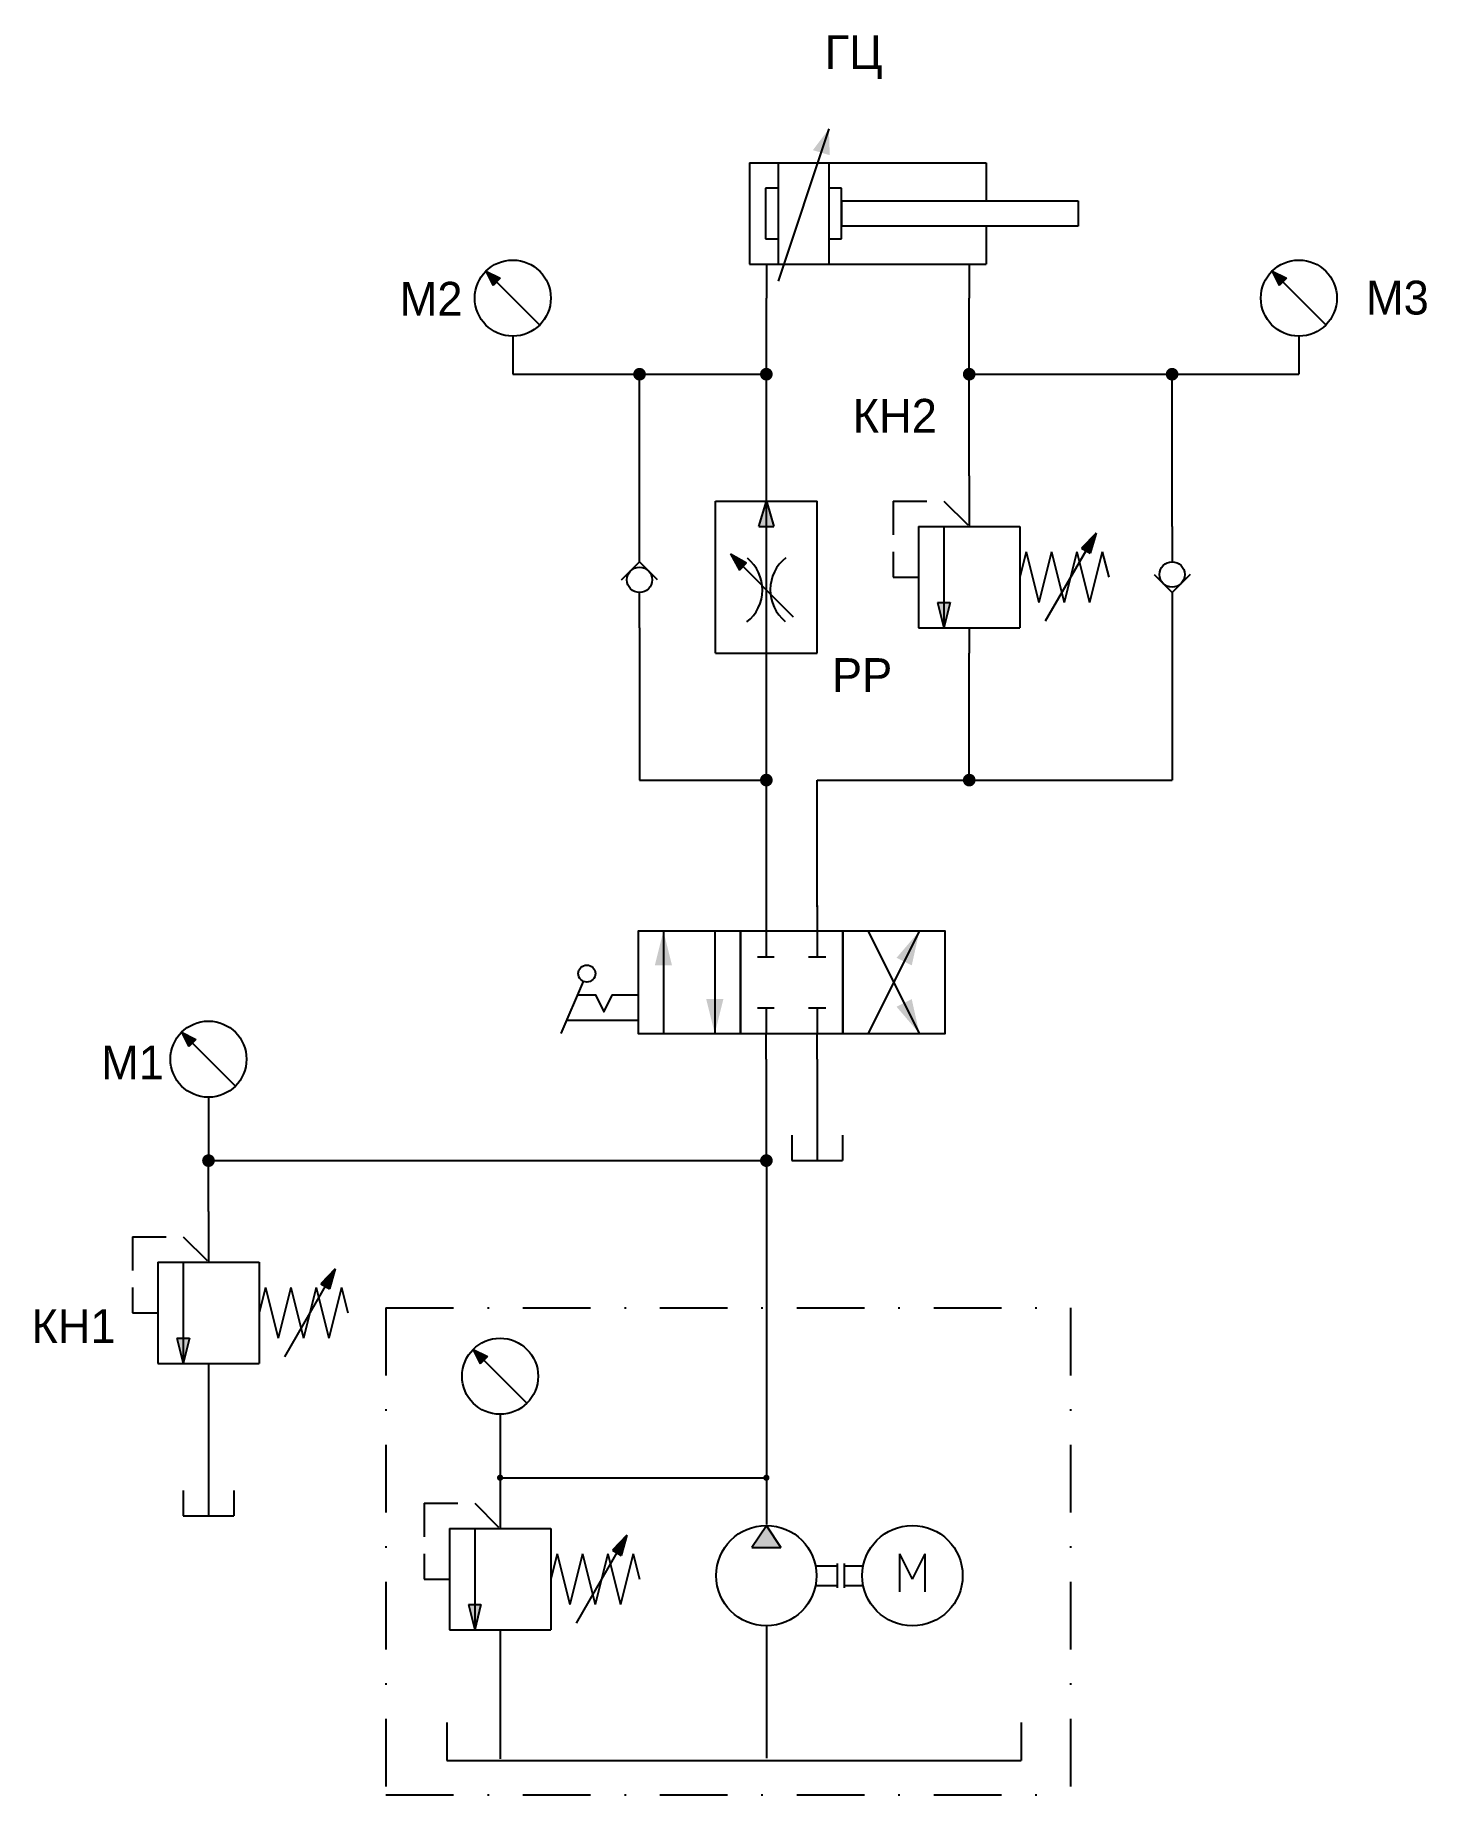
# Model space of a CAD drawing. Extents: x -3 to 79, y 3 to 107.
import ezdxf

# ---------------------------------------------------------------- set-up
doc = ezdxf.new("R2010")
doc.units = 0
doc.header["$MEASUREMENT"] = 0
for name, pattern in [('AUSGEZOGEN', [0]), ('GESTRICHELT', [3, 2, -1]), ('STRICHPUNKTIERT', [8, 4, -2, 0, -2])]:
    doc.linetypes.add(name, pattern=pattern)
for name, color, linetype in [('1', 7, 'AUSGEZOGEN'), ('LINES', 7, 'AUSGEZOGEN'), ('PDF_Geometry', 7, 'Continuous'), ('PDF_Solid Fills', 7, 'Continuous'), ('TCONNECTIONS', 7, 'AUSGEZOGEN')]:
    doc.layers.add(name, color=color, linetype=linetype)

# ---------------------------------------------------------------- blocks, each defined once
blk = doc.blocks.new('B2')
at = {"layer": '1', "color": 7}
for p, q in [((4.5, 10.5), (4.5, 7.5)), ((1.5, 7.5), (1.5, 1.5)), ((1.5, 7.5), (7.5, 7.5)), ((3, 7.5), (3, 1.5)), ((7.5, 7.5), (7.5, 1.5)), ((12, 7.1), (9, 1.9)), ((12, 7.1), (11.14, 6.21)), ((12, 7.1), (11.66, 5.91)), ((7.87, 6), (7.5, 4.5)), ((7.87, 6), (8.62, 3)), ((9.37, 6), (8.62, 3)), ((9.37, 6), (10.12, 3)), ((10.87, 6), (10.12, 3)), ((10.87, 6), (11.62, 3)), ((11.14, 6.21), (11.66, 5.91)), ((12.37, 6), (11.62, 3)), ((12.37, 6), (12.75, 4.5)), ((2.62, 3), (3.37, 3)), ((2.62, 3), (3, 1.5)), ((2.62, 3), (3, 1.5)), ((2.62, 3), (3.37, 3)), ((3.37, 3), (3, 1.5)), ((3.37, 3), (3, 1.5)), ((1.5, 1.5), (7.5, 1.5)), ((4.5, 1.5), (4.5, 0))]:
    blk.add_line(p, q, dxfattribs=at)
at = {"layer": '1', "color": 7, "linetype": 'GESTRICHELT'}
for p, q in [((0, 9), (3, 9)), ((0, 9), (3, 9)), ((0, 9), (0, 4.5)), ((0, 9), (0, 4.5)), ((3, 9), (4.5, 7.5)), ((3, 9), (4.5, 7.5)), ((0, 4.5), (1.5, 4.5)), ((0, 4.5), (1.5, 4.5))]:
    blk.add_line(p, q, dxfattribs=at)
at = {"layer": '1', "color": 7}
for points in [[(12, 7.1), (11.14, 6.21), (12, 7.1), (11.4, 6.06)], [(12, 7.1), (11.4, 6.06), (12, 7.1), (11.66, 5.91)], [(3, 1.5), (3.37, 3), (3, 1.5), (2.62, 3)]]:
    blk.add_solid(points, dxfattribs=at)
blk = doc.blocks.new('B3')
at = {"layer": '1', "color": 7}
for p, q in [((2, 3.5), (2, 0.5)), ((0.5, 2), (0.5, 0.5)), ((3.5, 2), (3.5, 0.5)), ((0.5, 0.5), (3.5, 0.5))]:
    blk.add_line(p, q, dxfattribs=at)
blk = doc.blocks.new('B5')
at = {"layer": 'TCONNECTIONS', "color": 7, "const_width": 0.375}
blk.add_lwpolyline([(1.3125, 1.5, 1), (1.6875, 1.5, 1)], format="xyb", close=True, dxfattribs=at)
blk = doc.blocks.new('B6')
at = {"layer": '1', "color": 7}
for p, q in [((2, 3.5), (2, 0.5)), ((0.5, 2), (0.5, 0.5)), ((3.5, 2), (3.5, 0.5)), ((0.5, 0.5), (3.5, 0.5))]:
    blk.add_line(p, q, dxfattribs=at)
blk = doc.blocks.new('B7')
at = {"layer": '1', "color": 7}
for p, q in [((3.75, 0), (3.75, 12)), ((0.75, 1.5), (0.75, 10.5)), ((0.75, 10.5), (6.75, 10.5)), ((3.3, 9), (3.75, 10.5)), ((3.75, 10.5), (4.2, 9)), ((6.75, 1.5), (6.75, 10.5)), ((3.3, 9), (4.2, 9)), ((1.63, 7.37), (5.34, 3.66)), ((1.63, 7.37), (2.16, 6.42)), ((1.63, 7.37), (2.58, 6.84)), ((2.16, 6.42), (2.58, 6.84)), ((0.75, 1.5), (6.75, 1.5))]:
    blk.add_line(p, q, dxfattribs=at)
for centre, start, end in [((1.12, 5.25), 308, 51), ((6.38, 5.25), 128, 231)]:
    blk.add_arc(centre, 2.4, start, end, dxfattribs=at)
for points in [[(3.75, 10.5), (3.3, 9), (3.75, 10.5), (4.2, 9)], [(1.63, 7.37), (2.16, 6.42), (1.63, 7.37), (2.58, 6.84)]]:
    blk.add_solid(points, dxfattribs=at)
blk = doc.blocks.new('B8')
at = {"layer": '1', "color": 7}
for p, q in [((1.06, 3.9), (1.06, 6)), ((0, 2.84), (1.06, 3.9)), ((2.12, 2.84), (1.06, 3.9)), ((1.06, 0), (1.06, 2.08))]:
    blk.add_line(p, q, dxfattribs=at)
blk.add_circle((1.06, 2.84), 0.75, dxfattribs=at)
blk = doc.blocks.new('B9')
at = {"layer": '1', "color": 7}
for p, q in [((1.06, 6), (1.06, 3.92)), ((0, 3.16), (1.06, 2.1)), ((2.12, 3.16), (1.06, 2.1)), ((1.06, 2.1), (1.06, 0))]:
    blk.add_line(p, q, dxfattribs=at)
blk.add_circle((1.06, 3.16), 0.75, dxfattribs=at)
blk = doc.blocks.new('B10')
at = {"layer": '1', "color": 7}
for p, q in [((4.5, 10.5), (4.5, 7.5)), ((1.5, 7.5), (1.5, 1.5)), ((1.5, 7.5), (7.5, 7.5)), ((3, 7.5), (3, 1.5)), ((7.5, 7.5), (7.5, 1.5)), ((12, 7.1), (9, 1.9)), ((12, 7.1), (11.14, 6.21)), ((12, 7.1), (11.66, 5.91)), ((7.87, 6), (7.5, 4.5)), ((7.87, 6), (8.62, 3)), ((9.37, 6), (8.62, 3)), ((9.37, 6), (10.12, 3)), ((10.87, 6), (10.12, 3)), ((10.87, 6), (11.62, 3)), ((11.14, 6.21), (11.66, 5.91)), ((12.37, 6), (11.62, 3)), ((12.37, 6), (12.75, 4.5)), ((2.62, 3), (3.37, 3)), ((2.62, 3), (3, 1.5)), ((2.62, 3), (3, 1.5)), ((2.62, 3), (3.37, 3)), ((3.37, 3), (3, 1.5)), ((3.37, 3), (3, 1.5)), ((1.5, 1.5), (7.5, 1.5)), ((4.5, 1.5), (4.5, 0))]:
    blk.add_line(p, q, dxfattribs=at)
at = {"layer": '1', "color": 7, "linetype": 'GESTRICHELT'}
for p, q in [((0, 9), (3, 9)), ((0, 9), (3, 9)), ((0, 9), (0, 4.5)), ((0, 9), (0, 4.5)), ((3, 9), (4.5, 7.5)), ((3, 9), (4.5, 7.5)), ((0, 4.5), (1.5, 4.5)), ((0, 4.5), (1.5, 4.5))]:
    blk.add_line(p, q, dxfattribs=at)
at = {"layer": '1', "color": 7}
for points in [[(12, 7.1), (11.14, 6.21), (12, 7.1), (11.4, 6.06)], [(12, 7.1), (11.4, 6.06), (12, 7.1), (11.66, 5.91)], [(3, 1.5), (3.37, 3), (3, 1.5), (2.62, 3)]]:
    blk.add_solid(points, dxfattribs=at)
blk = doc.blocks.new('B11')
at = {"layer": '1', "color": 7}
for p, q in [((4.7, 10), (1.7, 1)), ((0, 8), (0, 2)), ((0, 8), (14, 8)), ((1.7, 8), (1.7, 2)), ((4.7, 8), (4.7, 2)), ((14, 8), (14, 5.75)), ((0.95, 6.5), (0.95, 3.5)), ((1.7, 6.5), (0.95, 6.5)), ((5.45, 6.5), (4.7, 6.5)), ((5.45, 3.5), (5.45, 6.5)), ((5.45, 5.75), (5.45, 4.25)), ((5.45, 5.75), (19.45, 5.75)), ((19.45, 5.75), (19.45, 4.25)), ((19.45, 4.25), (5.45, 4.25)), ((14, 4.25), (14, 2)), ((0.95, 3.5), (1.7, 3.5)), ((4.7, 3.5), (5.45, 3.5)), ((0, 2), (14, 2)), ((1, 2), (1, 0)), ((13, 2), (13, 0))]:
    blk.add_line(p, q, dxfattribs=at)
blk.add_solid([(4.7, 10), (3.75, 8.75), (4.7, 10), (4.75, 8.45)], dxfattribs=at)
blk = doc.blocks.new('B12')
at = {"layer": 'TCONNECTIONS', "color": 7, "const_width": 0.375}
blk.add_lwpolyline([(1.3125, 1.5, 1), (1.6875, 1.5, 1)], format="xyb", close=True, dxfattribs=at)
blk = doc.blocks.new('B13')
at = {"layer": 'TCONNECTIONS', "color": 7, "const_width": 0.375}
blk.add_lwpolyline([(1.3125, 1.5, 1), (1.6875, 1.5, 1)], format="xyb", close=True, dxfattribs=at)
blk = doc.blocks.new('B14')
at = {"layer": 'TCONNECTIONS', "color": 7, "const_width": 0.375}
blk.add_lwpolyline([(1.3125, 1.5, 1), (1.6875, 1.5, 1)], format="xyb", close=True, dxfattribs=at)
blk = doc.blocks.new('B15')
at = {"layer": 'TCONNECTIONS', "color": 7, "const_width": 0.375}
blk.add_lwpolyline([(1.3125, 1.5, 1), (1.6875, 1.5, 1)], format="xyb", close=True, dxfattribs=at)
blk = doc.blocks.new('B16')
at = {"layer": '1', "color": 7}
for p, q in [((0.66, 4.59), (3.84, 1.41)), ((0.66, 4.59), (1.08, 3.75)), ((0.66, 4.59), (1.51, 4.17)), ((1.51, 4.17), (1.08, 3.75)), ((2.25, 0.75), (2.25, 0))]:
    blk.add_line(p, q, dxfattribs=at)
blk.add_circle((2.25, 3), 2.25, dxfattribs=at)
for points in [[(0.66, 4.59), (1.3, 3.95), (0.66, 4.59), (1.51, 4.17)], [(0.66, 4.59), (1.08, 3.75), (0.66, 4.59), (1.3, 3.95)]]:
    blk.add_solid(points, dxfattribs=at)
blk = doc.blocks.new('B17')
at = {"layer": '1', "color": 7}
for p, q in [((0.66, 4.59), (3.84, 1.41)), ((0.66, 4.59), (1.08, 3.75)), ((0.66, 4.59), (1.51, 4.17)), ((1.51, 4.17), (1.08, 3.75)), ((2.25, 0.75), (2.25, 0))]:
    blk.add_line(p, q, dxfattribs=at)
blk.add_circle((2.25, 3), 2.25, dxfattribs=at)
for points in [[(0.66, 4.59), (1.3, 3.95), (0.66, 4.59), (1.51, 4.17)], [(0.66, 4.59), (1.08, 3.75), (0.66, 4.59), (1.3, 3.95)]]:
    blk.add_solid(points, dxfattribs=at)
blk = doc.blocks.new('B18')
at = {"layer": '1', "color": 7}
for p, q in [((0.66, 4.59), (3.84, 1.41)), ((0.66, 4.59), (1.08, 3.75)), ((0.66, 4.59), (1.51, 4.17)), ((1.51, 4.17), (1.08, 3.75)), ((2.25, 0.75), (2.25, 0))]:
    blk.add_line(p, q, dxfattribs=at)
blk.add_circle((2.25, 3), 2.25, dxfattribs=at)
for points in [[(0.66, 4.59), (1.3, 3.95), (0.66, 4.59), (1.51, 4.17)], [(0.66, 4.59), (1.08, 3.75), (0.66, 4.59), (1.3, 3.95)]]:
    blk.add_solid(points, dxfattribs=at)
blk = doc.blocks.new('B19')
at = {"layer": 'TCONNECTIONS', "color": 7, "const_width": 0.375}
blk.add_lwpolyline([(1.3125, 1.5, 1), (1.6875, 1.5, 1)], format="xyb", close=True, dxfattribs=at)
blk = doc.blocks.new('B20')
at = {"layer": 'TCONNECTIONS', "color": 7, "const_width": 0.375}
blk.add_lwpolyline([(1.3125, 1.5, 1), (1.6875, 1.5, 1)], format="xyb", close=True, dxfattribs=at)
blk = doc.blocks.new('B21')
at = {"layer": 'TCONNECTIONS', "color": 7, "const_width": 0.375}
blk.add_lwpolyline([(1.3125, 1.5, 1), (1.6875, 1.5, 1)], format="xyb", close=True, dxfattribs=at)
blk = doc.blocks.new('B22')
at = {"layer": '1', "color": 7}
for p, q in [((22.5, 31.5), (22.5, 15.98)), ((5.16, 26.34), (8.34, 23.16)), ((5.16, 26.34), (5.58, 25.49)), ((5.16, 26.34), (6.01, 25.92)), ((6.01, 25.92), (5.58, 25.49)), ((6.75, 22.5), (6.75, 21.75)), ((6.75, 21.75), (6.75, 18.75)), ((6.75, 18.75), (22.5, 18.75)), ((6.75, 18.75), (6.75, 15.75)), ((3.75, 15.75), (9.75, 15.75)), ((3.75, 15.75), (3.75, 9.75)), ((5.25, 15.75), (5.25, 9.75)), ((9.75, 15.75), (9.75, 9.75)), ((22.5, 15.91), (21.64, 14.62)), ((22.5, 15.91), (23.36, 14.62)), ((14.25, 15.35), (11.25, 10.15)), ((14.25, 15.35), (13.39, 14.46)), ((14.25, 15.35), (13.91, 14.16)), ((21.64, 14.62), (23.36, 14.62)), ((10.12, 14.25), (9.75, 12.75)), ((10.12, 14.25), (10.88, 11.25)), ((11.62, 14.25), (10.88, 11.25)), ((11.62, 14.25), (12.38, 11.25)), ((13.12, 14.25), (12.38, 11.25)), ((13.12, 14.25), (13.88, 11.25)), ((13.39, 14.46), (13.91, 14.16)), ((14.62, 14.25), (13.88, 11.25)), ((14.62, 14.25), (15, 12.75)), ((25.38, 13.54), (26.68, 13.54)), ((26.68, 13.68), (26.68, 12.24)), ((27.11, 13.68), (27.11, 12.24)), ((27.11, 13.54), (28.26, 13.54)), ((30.38, 14.25), (30.38, 12)), ((30.38, 14.25), (31.12, 12.75)), ((31.88, 14.25), (31.12, 12.75)), ((31.88, 14.25), (31.88, 12)), ((25.38, 12.38), (26.68, 12.38)), ((27.11, 12.38), (28.26, 12.38)), ((4.88, 11.25), (5.62, 11.25)), ((4.88, 11.25), (5.25, 9.75)), ((4.88, 11.25), (5.25, 9.75)), ((4.88, 11.25), (5.62, 11.25)), ((5.62, 11.25), (5.25, 9.75)), ((5.62, 11.25), (5.25, 9.75)), ((3.75, 9.75), (9.75, 9.75)), ((6.75, 9.75), (6.75, 8.25)), ((22.5, 10.01), (22.5, 8.64)), ((22.5, 8.64), (22.5, 2.16)), ((6.75, 8.25), (6.75, 2.12)), ((3.6, 4.28), (3.6, 2.03)), ((37.57, 4.28), (37.57, 2.03)), ((3.6, 2.03), (37.57, 2.03))]:
    blk.add_line(p, q, dxfattribs=at)
at = {"layer": '1', "color": 7, "linetype": 'STRICHPUNKTIERT'}
for p, q in [((0, 28.8), (40.5, 28.8)), ((0, 28.8), (40.5, 28.8)), ((0, 28.8), (0, 0)), ((0, 28.8), (0, 0)), ((40.5, 28.8), (40.5, 0)), ((40.5, 28.8), (40.5, 0)), ((0, 0), (40.5, 0)), ((0, 0), (40.5, 0))]:
    blk.add_line(p, q, dxfattribs=at)
at = {"layer": '1', "color": 7, "linetype": 'GESTRICHELT'}
for p, q in [((2.25, 17.25), (2.25, 12.75)), ((2.25, 17.25), (2.25, 12.75)), ((2.25, 17.25), (5.25, 17.25)), ((2.25, 17.25), (5.25, 17.25)), ((5.25, 17.25), (6.75, 15.75)), ((5.25, 17.25), (6.75, 15.75)), ((2.25, 12.75), (3.75, 12.75)), ((2.25, 12.75), (3.75, 12.75))]:
    blk.add_line(p, q, dxfattribs=at)
at = {"layer": '1', "color": 7, "const_width": 0.188}
for points in [[(6.66, 18.75, 1), (6.84, 18.75, 1)], [(22.41, 18.75, 1), (22.59, 18.75, 1)]]:
    blk.add_lwpolyline(points, format="xyb", close=True, dxfattribs=at)
at = {"layer": '1', "color": 7}
for centre, radius in [((6.75, 24.75), 2.25), ((22.5, 12.96), 2.97), ((31.14, 12.96), 2.97)]:
    blk.add_circle(centre, radius, dxfattribs=at)
for points in [[(5.16, 26.34), (5.58, 25.49), (5.16, 26.34), (5.8, 25.71)], [(5.16, 26.34), (5.8, 25.71), (5.16, 26.34), (6.01, 25.92)], [(22.5, 15.91), (21.64, 14.62), (22.5, 15.91), (23.36, 14.62)], [(14.25, 15.35), (13.39, 14.46), (14.25, 15.35), (13.65, 14.31)], [(14.25, 15.35), (13.65, 14.31), (14.25, 15.35), (13.91, 14.16)], [(5.25, 9.75), (5.62, 11.25), (5.25, 9.75), (4.88, 11.25)]]:
    blk.add_solid(points, dxfattribs=at)
blk = doc.blocks.new('B1')
at = {"layer": 'LINES', "color": 7}
for p, q in [((119.75, 86.5), (119.75, 91)), ((119.75, 91), (119.75, 91)), ((131.75, 86.5), (131.75, 91)), ((131.75, 91), (131.75, 91)), ((104.75, 88), (104.75, 88)), ((104.75, 88), (104.75, 86.5)), ((151.25, 88), (151.25, 88)), ((151.25, 88), (151.25, 86.5)), ((104.75, 86.5), (112.25, 86.5)), ((112.25, 77.5), (112.25, 86.5)), ((112.25, 86.5), (112.25, 86.5)), ((112.25, 86.5), (119.75, 86.5)), ((119.75, 80.5), (119.75, 86.5)), ((131.75, 85), (131.75, 86.5)), ((131.75, 86.5), (143.75, 86.5)), ((131.75, 86.5), (131.75, 86.5)), ((143.75, 77.5), (143.75, 86.5)), ((143.75, 86.5), (143.75, 86.5)), ((143.75, 86.5), (151.25, 86.5)), ((131.75, 80.5), (131.75, 85)), ((131.75, 85), (131.75, 85)), ((119.75, 80.5), (119.75, 80.5)), ((112.25, 77.5), (112.25, 77.5)), ((143.75, 77.5), (143.75, 77.5)), ((112.25, 71.5), (112.25, 71.5)), ((112.25, 71.5), (112.25, 62.5)), ((143.75, 71.5), (143.75, 71.5)), ((143.75, 71.5), (143.75, 62.5)), ((131.75, 62.5), (131.75, 70)), ((131.75, 70), (131.75, 70)), ((119.75, 62.5), (119.75, 68.5)), ((119.75, 68.5), (119.75, 68.5)), ((112.25, 62.5), (119.75, 62.5)), ((119.75, 61), (119.75, 62.5)), ((122.75, 55), (122.75, 62.5)), ((122.75, 62.5), (131.75, 62.5)), ((131.75, 62.5), (131.75, 62.5)), ((131.75, 62.5), (143.75, 62.5)), ((119.75, 55), (119.75, 61)), ((119.75, 61), (119.75, 61)), ((119.75, 40), (119.75, 46)), ((119.75, 46), (119.75, 46)), ((122.75, 46), (122.75, 44.5)), ((122.75, 44.5), (122.75, 44.5)), ((122.75, 44.5), (122.75, 43)), ((86.75, 43), (86.75, 41.5)), ((86.75, 41.5), (86.75, 41.5)), ((86.75, 41.5), (86.75, 40)), ((86.75, 37), (86.75, 40)), ((86.75, 40), (86.75, 40)), ((86.75, 40), (86.75, 40)), ((86.75, 40), (119.75, 40)), ((119.75, 40), (119.75, 37)), ((119.75, 40), (119.75, 40)), ((119.75, 37), (119.75, 37)), ((119.75, 37), (119.75, 34)), ((86.75, 26.5), (86.75, 25)), ((86.75, 25), (86.75, 25)), ((86.75, 25), (86.75, 22))]:
    blk.add_line(p, q, dxfattribs=at)

msp = doc.modelspace()

# ---------------------------------------------------------------- linework, layer by layer
at = {"layer": 'PDF_Geometry', "linetype": 'Continuous', "lineweight": 25}
for points in [[(39.99, 55.09), (39.99, 53.57)], [(43, 55.09), (43, 53.57)], [(38.47, 53.57), (32.42, 53.57), (32.42, 47.52), (38.47, 47.52)], [(33.91, 53.57), (33.91, 47.52)], [(36.95, 53.57), (36.95, 47.52)], [(38.47, 47.52), (38.47, 53.57)], [(39.99, 53.57), (39.99, 52.05)], [(43, 53.57), (43, 52.05)], [(49.05, 47.52), (46.04, 53.57)], [(46.04, 47.52), (49.05, 53.57)], [(39.48, 52.05), (40.47, 52.05)], [(42.49, 52.05), (43.51, 52.05)], [(27.86, 47.52), (29.18, 50.59)], [(28.84, 49.8), (29.89, 49.8), (30.39, 48.79), (30.9, 49.8), (32.42, 49.8)], [(39.48, 49.04), (40.47, 49.04)], [(39.99, 49.04), (39.99, 47.52)], [(42.49, 49.04), (43.51, 49.04)], [(43, 49.04), (43, 47.52)], [(32.42, 48.28), (28.2, 48.28)], [(39.99, 46), (39.99, 47.52)], [(43, 46), (43, 47.52)]]:
    msp.add_lwpolyline(points, dxfattribs=at)
for points in [[(38.47, 47.52), (44.52, 47.52), (44.52, 53.57), (38.47, 53.57)], [(44.52, 47.52), (50.57, 47.52), (50.57, 53.57), (44.52, 53.57)]]:
    msp.add_lwpolyline(points, close=True, dxfattribs=at)
msp.add_circle((29.38, 51.06), 0.504, dxfattribs=at)
at = {"layer": 'PDF_Solid Fills', "linetype": 'Continuous', "transparency": 33554559}
for points in [[(33.91, 53.57), (33.4, 51.54), (34.42, 51.54)], [(49.05, 53.57), (48.6, 51.54), (47.7, 51.99)], [(36.95, 47.52), (37.46, 49.55), (36.44, 49.55)], [(49.05, 47.52), (48.6, 49.55), (47.7, 49.1)]]:
    msp.add_solid(points, dxfattribs=at)

# ---------------------------------------------------------------- block references
at = {"layer": '1'}
for name, p in [('B11', (39, 91)), ('B17', (22.75, 88)), ('B18', (69.25, 88)), ('B1', (-79.75, 0)), ('B19', (31, 85)), ('B12', (38.5, 85)), ('B14', (50.5, 85)), ('B20', (62.5, 85)), ('B7', (36.25, 68.5)), ('B10', (47.5, 70)), ('B8', (31.44, 71.5)), ('B9', (62.94, 71.5)), ('B13', (38.5, 61)), ('B15', (50.5, 61)), ('B16', (4.75, 43)), ('B6', (41, 39.5)), ('B21', (5.5, 38.5)), ('B5', (38.5, 38.5)), ('B2', (2.5, 26.5)), ('B22', (17.5, 2.5)), ('B3', (5, 18.5))]:
    msp.add_blockref(name, p, dxfattribs=at)

# ---------------------------------------------------------------- texts
at = {"linetype": 'Continuous'}
for s, p in [('ГЦ', (43.45, 104.54)), ('М2', (18.31, 89.96)), ('М3', (75.47, 90.03)), ('КН2', (45.11, 83.04)), ('РР', (43.88, 67.71)), ('М1', (0.65, 44.8)), ('КН1', (-3.47, 29.21))]:
    msp.add_text(s, height=2, dxfattribs=at).set_placement(p)

doc.saveas('drawing.dxf')
